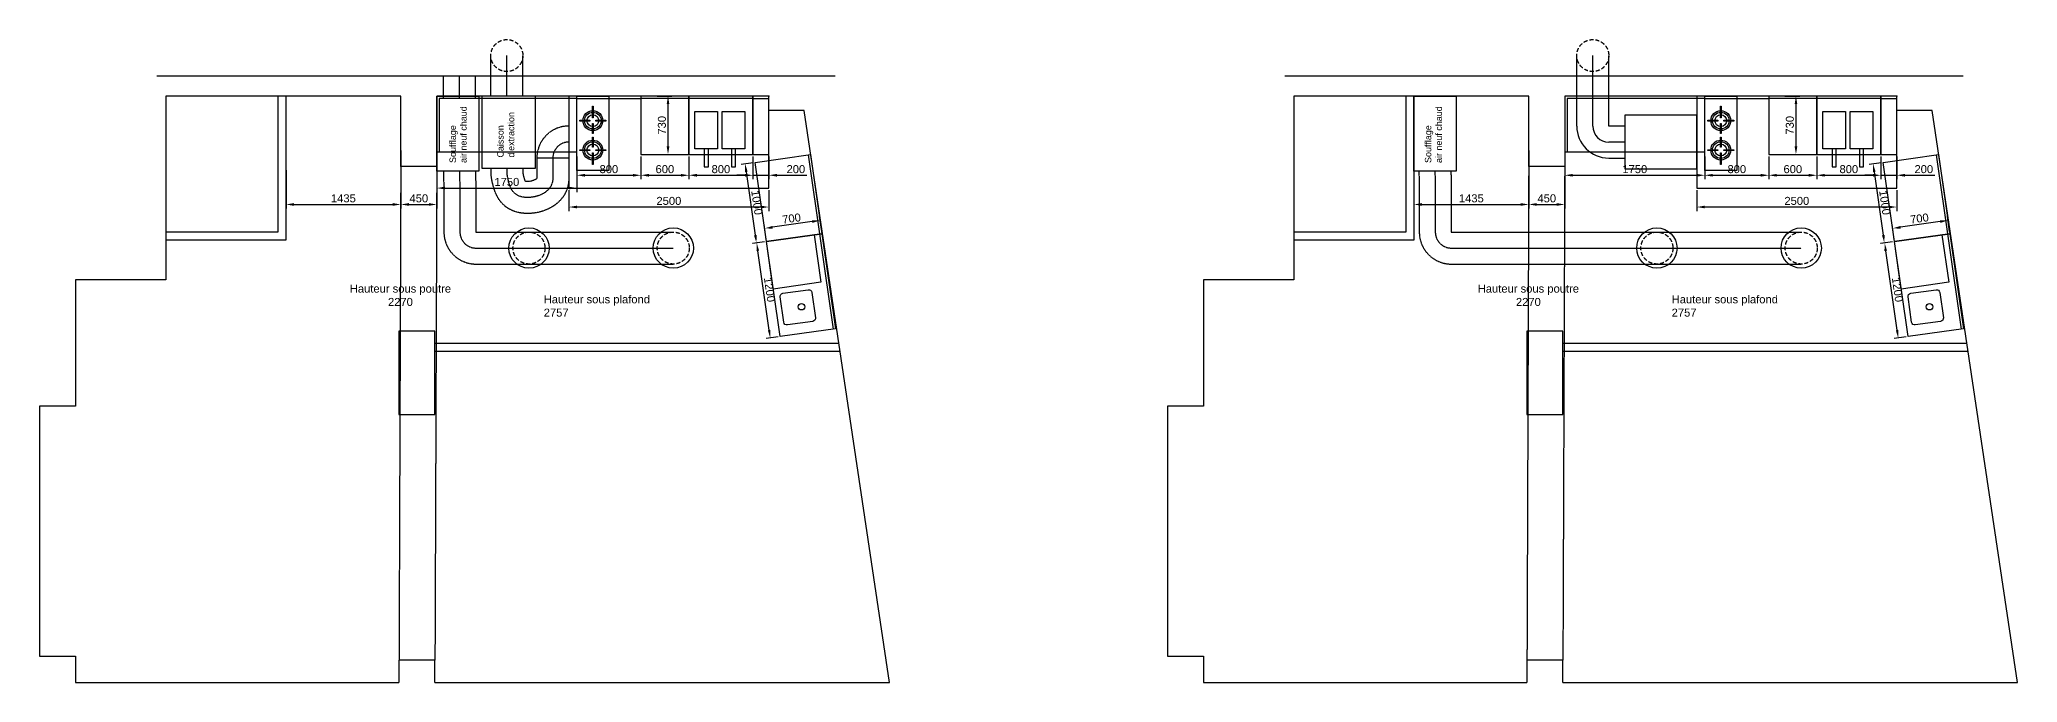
# Model space of a CAD drawing. Header units: millimetres. Extents: x -10333 to 52747, y -5537 to 22883.
# Drawn here: x -10333 to 14386, y 4463 to 12501 of the extents above; entities that cross this region are included whole.
import ezdxf

# ---------------------------------------------------------------- set-up
doc = ezdxf.new("R2010")
doc.units = ezdxf.units.MM
doc.linetypes.add('DASHED', pattern=[0.75, 0.5, -0.25])
for name, color, linetype in [('CUISSON', 84, 'Continuous'), ('HOTTE', 152, 'Continuous'), ('poutre', 8, 'DASHED')]:
    doc.layers.add(name, color=color, linetype=linetype)
doc.styles.add('Arial_3', font='ARIALUNI.TTF', dxfattribs={"height": 3})
doc.styles.get("Standard").update_dxf_attribs({"font": 'ARIALUNI.TTF'})
doc.dimstyles.new('Decimal-100', dxfattribs={"dimscale": 40, "dimtxt": 2.5, "dimasz": 2.5, "dimexe": 1.25, "dimexo": 0.625, "dimtad": 1, "dimdec": 0, "dimtxsty": 'Standard', "dimcen": 2.5, "dimadec": 0, "dimazin": 0, "dimtfac": 1, "dimtdec": 0, "dimtmove": 0, "dimatfit": 3, "dimfxl": 1, "dimarcsym": 0})

# ---------------------------------------------------------------- blocks, each defined once
blk = doc.blocks.new('4FEU800')
for points in [[(195, -272), (195, -272), (195, -126), (195, -126), (205, -126), (205, -126), (205, -272), (205, -272)], [(164, -312), (164, -312), (38, -312), (38, -312), (38, -302), (38, -302), (164, -302), (164, -302)], [(195, -469), (195, -343), (195, -343), (205, -343), (205, -343), (205, -469), (205, -469)], [(236, -302), (236, -302), (362, -302), (362, -302), (362, -312), (362, -312), (236, -312), (236, -312)], [(164, -680), (164, -680), (38, -680), (38, -680), (38, -670), (38, -670), (164, -670), (164, -670)], [(205, -513), (205, -640), (205, -640), (195, -640), (195, -640), (195, -513), (195, -513)], [(205, -711), (205, -711), (205, -857), (205, -857), (195, -857), (195, -857), (195, -711), (195, -711)], [(236, -670), (236, -670), (362, -670), (362, -670), (362, -680), (362, -680), (236, -680), (236, -680)]]:
    blk.add_lwpolyline(points, close=True)
at = {"layer": 'CUISSON'}
blk.add_line((0, -30), (800, -30), dxfattribs=at)
blk.add_lwpolyline([(0, -930), (0, 0), (400, 0), (400, -930)], close=True, dxfattribs=at)
for centre, radius in [((200, -307), 124), ((200, -307), 104), ((200, -307), 73.8), ((200, -675), 124), ((200, -675), 104), ((200, -675), 73.8)]:
    blk.add_circle(centre, radius, dxfattribs=at)
blk = doc.blocks.new('*D7')
at = {"layer": 'CUISSON', "color": 0, "lineweight": -2, "transparency": 16777216}
for p, q in [((12679, 11039), (12679, 10754)), ((12879, 11039), (12879, 10754)), ((12579, 10804), (12479, 10804)), ((12679, 10804), (12879, 10804)), ((12979, 10804), (13352, 10804))]:
    blk.add_line(p, q, dxfattribs=at)
at = {"layer": 'CUISSON', "color": 0, "transparency": 16777216}
for points in [[(12579, 10821), (12579, 10787), (12679, 10804)], [(12979, 10821), (12979, 10787), (12879, 10804)]]:
    blk.add_solid(points, dxfattribs=at)
at = {"layer": 'Defpoints', "color": 0, "transparency": 16777216}
for p in [(12679, 11064), (12879, 11064), (12879, 10804)]:
    blk.add_point(p, dxfattribs=at)
at = {"layer": 'CUISSON', "color": 0, "transparency": 16777216, "insert": (13216, 10880), "char_height": 100, "attachment_point": 5}
blk.add_mtext('200', dxfattribs=at)
blk = doc.blocks.new('*D8')
at = {"layer": 'CUISSON', "color": 0, "lineweight": -2, "transparency": 16777216}
for p, q in [((10479, 11039), (10479, 10754)), ((11279, 11039), (11279, 10754)), ((10579, 10804), (11179, 10804))]:
    blk.add_line(p, q, dxfattribs=at)
at = {"layer": 'CUISSON', "color": 0, "transparency": 16777216}
for points in [[(10579, 10821), (10579, 10787), (10479, 10804)], [(11179, 10821), (11179, 10787), (11279, 10804)]]:
    blk.add_solid(points, dxfattribs=at)
at = {"layer": 'Defpoints', "color": 0, "transparency": 16777216}
for p in [(10479, 11064), (11279, 11064), (11279, 10804)]:
    blk.add_point(p, dxfattribs=at)
at = {"layer": 'CUISSON', "color": 0, "transparency": 16777216, "insert": (10879, 10880), "char_height": 100, "attachment_point": 5}
blk.add_mtext('800', dxfattribs=at)
blk = doc.blocks.new('*D9')
at = {"layer": 'CUISSON', "color": 0, "lineweight": -2, "transparency": 16777216}
for p, q in [((11279, 11039), (11279, 10754)), ((11879, 11039), (11879, 10754)), ((11379, 10804), (11779, 10804))]:
    blk.add_line(p, q, dxfattribs=at)
at = {"layer": 'CUISSON', "color": 0, "transparency": 16777216}
for points in [[(11379, 10821), (11379, 10787), (11279, 10804)], [(11779, 10821), (11779, 10787), (11879, 10804)]]:
    blk.add_solid(points, dxfattribs=at)
at = {"layer": 'Defpoints', "color": 0, "transparency": 16777216}
for p in [(11279, 11064), (11879, 11064), (11879, 10804)]:
    blk.add_point(p, dxfattribs=at)
at = {"layer": 'CUISSON', "color": 0, "transparency": 16777216, "insert": (11579, 10880), "char_height": 100, "attachment_point": 5}
blk.add_mtext('600', dxfattribs=at)
blk = doc.blocks.new('*D10')
at = {"layer": 'CUISSON', "color": 0, "lineweight": -2, "transparency": 16777216}
for p, q in [((11879, 11039), (11879, 10754)), ((12679, 11039), (12679, 10754)), ((11979, 10804), (12579, 10804))]:
    blk.add_line(p, q, dxfattribs=at)
at = {"layer": 'CUISSON', "color": 0, "transparency": 16777216}
for points in [[(11979, 10821), (11979, 10787), (11879, 10804)], [(12579, 10821), (12579, 10787), (12679, 10804)]]:
    blk.add_solid(points, dxfattribs=at)
at = {"layer": 'Defpoints', "color": 0, "transparency": 16777216}
for p in [(11879, 11064), (12679, 11064), (12679, 10804)]:
    blk.add_point(p, dxfattribs=at)
at = {"layer": 'CUISSON', "color": 0, "transparency": 16777216, "insert": (12279, 10880), "char_height": 100, "attachment_point": 5}
blk.add_mtext('800', dxfattribs=at)
blk = doc.blocks.new('*D11')
at = {"layer": 'Defpoints', "color": 0, "transparency": 16777216}
for p in [(10379, 10644), (12879, 10644), (10379, 10407)]:
    blk.add_point(p, dxfattribs=at)
at = {"layer": 'HOTTE', "color": 0, "lineweight": -2, "transparency": 16777216}
for p, q in [((10379, 10619), (10379, 10357)), ((12779, 10407), (10479, 10407)), ((12879, 10619), (12879, 10357))]:
    blk.add_line(p, q, dxfattribs=at)
at = {"layer": 'HOTTE', "color": 0, "transparency": 16777216}
for points in [[(10479, 10424), (10479, 10390), (10379, 10407)], [(12779, 10424), (12779, 10390), (12879, 10407)]]:
    blk.add_solid(points, dxfattribs=at)
at = {"layer": 'HOTTE', "color": 0, "transparency": 16777216, "insert": (11629, 10483), "char_height": 100, "attachment_point": 5}
blk.add_mtext('2500', dxfattribs=at)
blk = doc.blocks.new('*D12')
at = {"color": 0, "lineweight": -2, "transparency": 16777216}
for p, q in [((8279, 10889), (8279, 10389)), ((8729, 10889), (8729, 10389)), ((8379, 10439), (8629, 10439))]:
    blk.add_line(p, q, dxfattribs=at)
at = {"color": 0, "transparency": 16777216}
for points in [[(8379, 10456), (8379, 10422), (8279, 10439)], [(8629, 10456), (8629, 10422), (8729, 10439)]]:
    blk.add_solid(points, dxfattribs=at)
at = {"layer": 'Defpoints', "color": 0, "transparency": 16777216}
for p in [(8279, 10914), (8729, 10914), (8729, 10439)]:
    blk.add_point(p, dxfattribs=at)
at = {"color": 0, "transparency": 16777216, "insert": (8504, 10515), "char_height": 100, "attachment_point": 5}
blk.add_mtext('450', dxfattribs=at)
blk = doc.blocks.new('*D13')
at = {"color": 0, "lineweight": -2, "transparency": 16777216}
for p, q in [((8279, 10889), (8279, 10389)), ((6844, 10869), (6844, 10389)), ((6944, 10439), (8179, 10439))]:
    blk.add_line(p, q, dxfattribs=at)
at = {"color": 0, "transparency": 16777216}
for points in [[(6944, 10456), (6944, 10422), (6844, 10439)], [(8179, 10456), (8179, 10422), (8279, 10439)]]:
    blk.add_solid(points, dxfattribs=at)
at = {"layer": 'Defpoints', "color": 0, "transparency": 16777216}
for p in [(6844, 10894), (8279, 10914), (8279, 10439)]:
    blk.add_point(p, dxfattribs=at)
at = {"color": 0, "transparency": 16777216, "insert": (7561, 10515), "char_height": 100, "attachment_point": 5}
blk.add_mtext('1435', dxfattribs=at)
blk = doc.blocks.new('*D14')
at = {"layer": 'CUISSON', "color": 0, "lineweight": -2, "transparency": 16777216}
for p, q in [((11480, 11794), (11668, 11794)), ((11618, 11694), (11618, 11164)), ((11480, 11064), (11668, 11064))]:
    blk.add_line(p, q, dxfattribs=at)
at = {"layer": 'CUISSON', "color": 0, "transparency": 16777216}
for points in [[(11602, 11694), (11635, 11694), (11618, 11794)], [(11602, 11164), (11635, 11164), (11618, 11064)]]:
    blk.add_solid(points, dxfattribs=at)
at = {"layer": 'Defpoints', "color": 0, "transparency": 16777216}
for p in [(11455, 11794), (11455, 11064), (11618, 11064)]:
    blk.add_point(p, dxfattribs=at)
at = {"layer": 'CUISSON', "color": 0, "transparency": 16777216, "insert": (11542, 11429), "char_height": 100, "attachment_point": 5, "rotation": 90}
blk.add_mtext('730', dxfattribs=at)
blk = doc.blocks.new('*D15')
at = {"layer": 'CUISSON', "color": 0, "lineweight": -2, "transparency": 16777216}
for p, q in [((12683, 10961), (12532, 10940)), ((12596, 10848), (12709, 10056)), ((12825, 9971), (12674, 9950))]:
    blk.add_line(p, q, dxfattribs=at)
at = {"layer": 'CUISSON', "color": 0, "transparency": 16777216}
for points in [[(12613, 10850), (12580, 10846), (12582, 10947)], [(12726, 10058), (12693, 10054), (12723, 9957)]]:
    blk.add_solid(points, dxfattribs=at)
at = {"layer": 'Defpoints', "color": 0, "transparency": 16777216}
for p in [(12708, 10965), (12723, 9957), (12849, 9975)]:
    blk.add_point(p, dxfattribs=at)
at = {"layer": 'CUISSON', "color": 0, "transparency": 16777216, "insert": (12728, 10463), "char_height": 100, "attachment_point": 5, "rotation": 278.1285}
blk.add_mtext('1000', dxfattribs=at)
blk = doc.blocks.new('*D16')
at = {"layer": 'CUISSON', "color": 0, "lineweight": -2, "transparency": 16777216}
for p, q in [((12825, 9971), (12677, 9950)), ((12882, 8868), (12741, 9858)), ((12994, 8783), (12847, 8762))]:
    blk.add_line(p, q, dxfattribs=at)
at = {"layer": 'CUISSON', "color": 0, "transparency": 16777216}
for points in [[(12757, 9861), (12724, 9856), (12727, 9957)], [(12899, 8871), (12866, 8866), (12896, 8769)]]:
    blk.add_solid(points, dxfattribs=at)
at = {"layer": 'Defpoints', "color": 0, "transparency": 16777216}
for p in [(12727, 9957), (12849, 9975), (13019, 8787)]:
    blk.add_point(p, dxfattribs=at)
at = {"layer": 'CUISSON', "color": 0, "transparency": 16777216, "insert": (12887, 9374), "char_height": 100, "attachment_point": 5, "rotation": 278.1285}
blk.add_mtext('1200', dxfattribs=at)
blk = doc.blocks.new('*D17')
at = {"layer": 'CUISSON', "color": 0, "lineweight": -2, "transparency": 16777216}
for p, q in [((12846, 10000), (12819, 10189)), ((13420, 10224), (12925, 10154)), ((13539, 10099), (13512, 10288))]:
    blk.add_line(p, q, dxfattribs=at)
at = {"layer": 'CUISSON', "color": 0, "transparency": 16777216}
for points in [[(12922, 10170), (12927, 10137), (12826, 10140)], [(13417, 10241), (13422, 10208), (13519, 10239)]]:
    blk.add_solid(points, dxfattribs=at)
at = {"layer": 'Defpoints', "color": 0, "transparency": 16777216}
for p in [(12826, 10140), (12849, 9975), (13542, 10074)]:
    blk.add_point(p, dxfattribs=at)
at = {"layer": 'CUISSON', "color": 0, "transparency": 16777216, "insert": (13161, 10264), "char_height": 100, "attachment_point": 5, "rotation": 8.1285}
blk.add_mtext('700', dxfattribs=at)
blk = doc.blocks.new('*D18')
at = {"layer": 'CUISSON', "color": 0, "lineweight": -2, "transparency": 16777216}
for p, q in [((8729, 11042), (8729, 10754)), ((10479, 11039), (10479, 10754)), ((8829, 10804), (10379, 10804))]:
    blk.add_line(p, q, dxfattribs=at)
at = {"layer": 'CUISSON', "color": 0, "transparency": 16777216}
for points in [[(8829, 10821), (8829, 10787), (8729, 10804)], [(10379, 10821), (10379, 10787), (10479, 10804)]]:
    blk.add_solid(points, dxfattribs=at)
at = {"layer": 'Defpoints', "color": 0, "transparency": 16777216}
for p in [(8729, 11067), (10479, 11064), (10479, 10804)]:
    blk.add_point(p, dxfattribs=at)
at = {"layer": 'CUISSON', "color": 0, "transparency": 16777216, "insert": (9604, 10880), "char_height": 100, "attachment_point": 5}
blk.add_mtext('1750', dxfattribs=at)
blk = doc.blocks.new('*D19')
at = {"layer": 'CUISSON', "color": 0, "lineweight": -2, "transparency": 16777216}
for p, q in [((-1418, 11039), (-1418, 10754)), ((-1218, 11039), (-1218, 10754)), ((-1518, 10804), (-1618, 10804)), ((-1418, 10804), (-1218, 10804)), ((-1118, 10804), (-745, 10804))]:
    blk.add_line(p, q, dxfattribs=at)
at = {"layer": 'CUISSON', "color": 0, "transparency": 16777216}
for points in [[(-1518, 10821), (-1518, 10787), (-1418, 10804)], [(-1118, 10821), (-1118, 10787), (-1218, 10804)]]:
    blk.add_solid(points, dxfattribs=at)
at = {"layer": 'Defpoints', "color": 0, "transparency": 16777216}
for p in [(-1418, 11064), (-1218, 11064), (-1218, 10804)]:
    blk.add_point(p, dxfattribs=at)
at = {"layer": 'CUISSON', "color": 0, "transparency": 16777216, "insert": (-881, 10880), "char_height": 100, "attachment_point": 5}
blk.add_mtext('200', dxfattribs=at)
blk = doc.blocks.new('*D20')
at = {"layer": 'CUISSON', "color": 0, "lineweight": -2, "transparency": 16777216}
for p, q in [((-3618, 11039), (-3618, 10754)), ((-2818, 11039), (-2818, 10754)), ((-3518, 10804), (-2918, 10804))]:
    blk.add_line(p, q, dxfattribs=at)
at = {"layer": 'CUISSON', "color": 0, "transparency": 16777216}
for points in [[(-3518, 10821), (-3518, 10787), (-3618, 10804)], [(-2918, 10821), (-2918, 10787), (-2818, 10804)]]:
    blk.add_solid(points, dxfattribs=at)
at = {"layer": 'Defpoints', "color": 0, "transparency": 16777216}
for p in [(-3618, 11064), (-2818, 11064), (-2818, 10804)]:
    blk.add_point(p, dxfattribs=at)
at = {"layer": 'CUISSON', "color": 0, "transparency": 16777216, "insert": (-3218, 10880), "char_height": 100, "attachment_point": 5}
blk.add_mtext('800', dxfattribs=at)
blk = doc.blocks.new('*D21')
at = {"layer": 'CUISSON', "color": 0, "lineweight": -2, "transparency": 16777216}
for p, q in [((-2818, 11039), (-2818, 10754)), ((-2218, 11039), (-2218, 10754)), ((-2718, 10804), (-2318, 10804))]:
    blk.add_line(p, q, dxfattribs=at)
at = {"layer": 'CUISSON', "color": 0, "transparency": 16777216}
for points in [[(-2718, 10821), (-2718, 10787), (-2818, 10804)], [(-2318, 10821), (-2318, 10787), (-2218, 10804)]]:
    blk.add_solid(points, dxfattribs=at)
at = {"layer": 'Defpoints', "color": 0, "transparency": 16777216}
for p in [(-2818, 11064), (-2218, 11064), (-2218, 10804)]:
    blk.add_point(p, dxfattribs=at)
at = {"layer": 'CUISSON', "color": 0, "transparency": 16777216, "insert": (-2518, 10880), "char_height": 100, "attachment_point": 5}
blk.add_mtext('600', dxfattribs=at)
blk = doc.blocks.new('*D22')
at = {"layer": 'CUISSON', "color": 0, "lineweight": -2, "transparency": 16777216}
for p, q in [((-2218, 11039), (-2218, 10754)), ((-1418, 11039), (-1418, 10754)), ((-2118, 10804), (-1518, 10804))]:
    blk.add_line(p, q, dxfattribs=at)
at = {"layer": 'CUISSON', "color": 0, "transparency": 16777216}
for points in [[(-2118, 10821), (-2118, 10787), (-2218, 10804)], [(-1518, 10821), (-1518, 10787), (-1418, 10804)]]:
    blk.add_solid(points, dxfattribs=at)
at = {"layer": 'Defpoints', "color": 0, "transparency": 16777216}
for p in [(-2218, 11064), (-1418, 11064), (-1418, 10804)]:
    blk.add_point(p, dxfattribs=at)
at = {"layer": 'CUISSON', "color": 0, "transparency": 16777216, "insert": (-1818, 10880), "char_height": 100, "attachment_point": 5}
blk.add_mtext('800', dxfattribs=at)
blk = doc.blocks.new('*D26')
at = {"layer": 'Defpoints', "color": 0, "transparency": 16777216}
for p in [(-3718, 10644), (-1218, 10644), (-3718, 10407)]:
    blk.add_point(p, dxfattribs=at)
at = {"layer": 'HOTTE', "color": 0, "lineweight": -2, "transparency": 16777216}
for p, q in [((-3718, 10619), (-3718, 10357)), ((-1318, 10407), (-3618, 10407)), ((-1218, 10619), (-1218, 10357))]:
    blk.add_line(p, q, dxfattribs=at)
at = {"layer": 'HOTTE', "color": 0, "transparency": 16777216}
for points in [[(-3618, 10424), (-3618, 10390), (-3718, 10407)], [(-1318, 10424), (-1318, 10390), (-1218, 10407)]]:
    blk.add_solid(points, dxfattribs=at)
at = {"layer": 'HOTTE', "color": 0, "transparency": 16777216, "insert": (-2468, 10483), "char_height": 100, "attachment_point": 5}
blk.add_mtext('2500', dxfattribs=at)
blk = doc.blocks.new('*D27')
at = {"color": 0, "lineweight": -2, "transparency": 16777216}
for p, q in [((-5818, 10889), (-5818, 10389)), ((-5368, 10889), (-5368, 10389)), ((-5718, 10439), (-5468, 10439))]:
    blk.add_line(p, q, dxfattribs=at)
at = {"color": 0, "transparency": 16777216}
for points in [[(-5718, 10456), (-5718, 10422), (-5818, 10439)], [(-5468, 10456), (-5468, 10422), (-5368, 10439)]]:
    blk.add_solid(points, dxfattribs=at)
at = {"layer": 'Defpoints', "color": 0, "transparency": 16777216}
for p in [(-5818, 10914), (-5368, 10914), (-5368, 10439)]:
    blk.add_point(p, dxfattribs=at)
at = {"color": 0, "transparency": 16777216, "insert": (-5593, 10515), "char_height": 100, "attachment_point": 5}
blk.add_mtext('450', dxfattribs=at)
blk = doc.blocks.new('*D23')
at = {"color": 0, "lineweight": -2, "transparency": 16777216}
for p, q in [((-5818, 10889), (-5818, 10389)), ((-7253, 10869), (-7253, 10389)), ((-7153, 10439), (-5918, 10439))]:
    blk.add_line(p, q, dxfattribs=at)
at = {"color": 0, "transparency": 16777216}
for points in [[(-7153, 10456), (-7153, 10422), (-7253, 10439)], [(-5918, 10456), (-5918, 10422), (-5818, 10439)]]:
    blk.add_solid(points, dxfattribs=at)
at = {"layer": 'Defpoints', "color": 0, "transparency": 16777216}
for p in [(-7253, 10894), (-5818, 10914), (-5818, 10439)]:
    blk.add_point(p, dxfattribs=at)
at = {"color": 0, "transparency": 16777216, "insert": (-6536, 10515), "char_height": 100, "attachment_point": 5}
blk.add_mtext('1435', dxfattribs=at)
blk = doc.blocks.new('*D24')
at = {"layer": 'CUISSON', "color": 0, "lineweight": -2, "transparency": 16777216}
for p, q in [((-2616, 11794), (-2429, 11794)), ((-2479, 11694), (-2479, 11164)), ((-2616, 11064), (-2429, 11064))]:
    blk.add_line(p, q, dxfattribs=at)
at = {"layer": 'CUISSON', "color": 0, "transparency": 16777216}
for points in [[(-2495, 11694), (-2462, 11694), (-2479, 11794)], [(-2495, 11164), (-2462, 11164), (-2479, 11064)]]:
    blk.add_solid(points, dxfattribs=at)
at = {"layer": 'Defpoints', "color": 0, "transparency": 16777216}
for p in [(-2641, 11794), (-2641, 11064), (-2479, 11064)]:
    blk.add_point(p, dxfattribs=at)
at = {"layer": 'CUISSON', "color": 0, "transparency": 16777216, "insert": (-2555, 11429), "char_height": 100, "attachment_point": 5, "rotation": 90}
blk.add_mtext('730', dxfattribs=at)
blk = doc.blocks.new('*D28')
at = {"layer": 'CUISSON', "color": 0, "lineweight": -2, "transparency": 16777216}
for p, q in [((-1414, 10961), (-1565, 10940)), ((-1501, 10848), (-1388, 10056)), ((-1272, 9971), (-1423, 9950))]:
    blk.add_line(p, q, dxfattribs=at)
at = {"layer": 'CUISSON', "color": 0, "transparency": 16777216}
for points in [[(-1484, 10850), (-1517, 10846), (-1515, 10947)], [(-1371, 10058), (-1404, 10054), (-1374, 9957)]]:
    blk.add_solid(points, dxfattribs=at)
at = {"layer": 'Defpoints', "color": 0, "transparency": 16777216}
for p in [(-1389, 10965), (-1374, 9957), (-1248, 9975)]:
    blk.add_point(p, dxfattribs=at)
at = {"layer": 'CUISSON', "color": 0, "transparency": 16777216, "insert": (-1369, 10463), "char_height": 100, "attachment_point": 5, "rotation": 278.1285}
blk.add_mtext('1000', dxfattribs=at)
blk = doc.blocks.new('*D29')
at = {"layer": 'CUISSON', "color": 0, "lineweight": -2, "transparency": 16777216}
for p, q in [((-1272, 9971), (-1420, 9950)), ((-1215, 8868), (-1356, 9858)), ((-1103, 8783), (-1250, 8762))]:
    blk.add_line(p, q, dxfattribs=at)
at = {"layer": 'CUISSON', "color": 0, "transparency": 16777216}
for points in [[(-1340, 9861), (-1373, 9856), (-1370, 9957)], [(-1198, 8871), (-1231, 8866), (-1201, 8769)]]:
    blk.add_solid(points, dxfattribs=at)
at = {"layer": 'Defpoints', "color": 0, "transparency": 16777216}
for p in [(-1370, 9957), (-1248, 9975), (-1078, 8787)]:
    blk.add_point(p, dxfattribs=at)
at = {"layer": 'CUISSON', "color": 0, "transparency": 16777216, "insert": (-1210, 9374), "char_height": 100, "attachment_point": 5, "rotation": 278.1285}
blk.add_mtext('1200', dxfattribs=at)
blk = doc.blocks.new('*D30')
at = {"layer": 'CUISSON', "color": 0, "lineweight": -2, "transparency": 16777216}
for p, q in [((-1251, 10000), (-1278, 10189)), ((-677, 10224), (-1172, 10154)), ((-558, 10099), (-585, 10288))]:
    blk.add_line(p, q, dxfattribs=at)
at = {"layer": 'CUISSON', "color": 0, "transparency": 16777216}
for points in [[(-1175, 10170), (-1170, 10137), (-1271, 10140)], [(-680, 10241), (-675, 10208), (-578, 10239)]]:
    blk.add_solid(points, dxfattribs=at)
at = {"layer": 'Defpoints', "color": 0, "transparency": 16777216}
for p in [(-1271, 10140), (-1248, 9975), (-555, 10074)]:
    blk.add_point(p, dxfattribs=at)
at = {"layer": 'CUISSON', "color": 0, "transparency": 16777216, "insert": (-935, 10264), "char_height": 100, "attachment_point": 5, "rotation": 8.1285}
blk.add_mtext('700', dxfattribs=at)
blk = doc.blocks.new('*D25')
at = {"layer": 'CUISSON', "color": 0, "lineweight": -2, "transparency": 16777216}
for p, q in [((-5368, 11042), (-5368, 10594)), ((-3618, 11039), (-3618, 10594)), ((-5268, 10644), (-3718, 10644))]:
    blk.add_line(p, q, dxfattribs=at)
at = {"layer": 'CUISSON', "color": 0, "transparency": 16777216}
for points in [[(-5268, 10661), (-5268, 10627), (-5368, 10644)], [(-3718, 10661), (-3718, 10627), (-3618, 10644)]]:
    blk.add_solid(points, dxfattribs=at)
at = {"layer": 'Defpoints', "color": 0, "transparency": 16777216}
for p in [(-5368, 11067), (-3618, 11064), (-3618, 10644)]:
    blk.add_point(p, dxfattribs=at)
at = {"layer": 'CUISSON', "color": 0, "transparency": 16777216, "insert": (-4493, 10720), "char_height": 100, "attachment_point": 5}
blk.add_mtext('1750', dxfattribs=at)

msp = doc.modelspace()

# ---------------------------------------------------------------- linework, layer by layer
for p, q in [((-388.9, 12043.8), (-8866.5, 12043.8)), ((13708, 12043.8), (5230.4, 12043.8)), ((-5391.7, 8703.1), (-343.6, 8703.1)), ((8705.3, 8703.1), (13753.3, 8703.1)), ((-5391.7, 8603.1), (-328.7, 8603.1)), ((8705.3, 8603.1), (13768.2, 8603.1))]:
    msp.add_line(p, q)
for points in [[(-5818.2, 11793.8), (-8753.2, 11793.8), (-8753.2, 9497.8), (-9883.2, 9497.8), (-9883.2, 7917.8), (-10333.2, 7917.8), (-10333.2, 4789.8), (-9883.2, 4789.8), (-9883.2, 4463.1), (-5841.7, 4463.1)], [(-7253.2, 11793.8), (-7253.2, 9993.8), (-8753.2, 9993.8)], [(-7353.2, 11793.8), (-7353.2, 10093.8), (-8753.2, 10093.8)], [(-5391.7, 4463.1), (289.3, 4463.1), (-778.2, 11613.8), (-1218.2, 11613.8), (-1218.2, 11793.8), (-5368.2, 11793.8), (-5368.2, 10913.8), (-5818.2, 10913.8), (-5818.2, 11793.8)], [(8278.7, 11793.8), (5343.7, 11793.8), (5343.7, 9497.8), (4213.7, 9497.8), (4213.7, 7917.8), (3763.7, 7917.8), (3763.7, 4789.8), (4213.7, 4789.8), (4213.7, 4463.1), (8255.3, 4463.1)], [(6843.7, 11793.8), (6843.7, 9993.8), (5343.7, 9993.8)], [(6743.7, 11793.8), (6743.7, 10093.8), (5343.7, 10093.8)], [(8705.3, 4463.1), (14386.3, 4463.1), (13318.7, 11613.8), (12878.7, 11613.8), (12878.7, 11793.8), (8728.7, 11793.8), (8728.7, 10913.8), (8278.7, 10913.8), (8278.7, 11793.8)], [(-5391.7, 4463.1), (-5391.7, 4743.1), (-5841.7, 4743.1), (-5841.7, 4463.1)], [(8705.3, 4463.1), (8705.3, 4743.1), (8255.3, 4743.1), (8255.3, 4463.1)]]:
    msp.add_lwpolyline(points)
for points in [[(-5841.7, 8853.1), (-5841.7, 7813.1), (-5391.7, 7813.1), (-5391.7, 8853.1)], [(8255.3, 8853.1), (8255.3, 7813.1), (8705.3, 7813.1), (8705.3, 8853.1)]]:
    msp.add_lwpolyline(points, close=True)
for p in [(-1218.2, 11793.8), (12878.7, 11793.8)]:
    msp.add_point(p)
at = {"layer": 'CUISSON'}
for p, q in [((-2218.2, 11763.8), (-2818.2, 11763.8)), ((-1418.2, 11763.8), (-2218.2, 11763.8)), ((-1418.2, 11763.8), (-1218.2, 11763.8)), ((11878.7, 11763.8), (11278.7, 11763.8)), ((12678.7, 11763.8), (11878.7, 11763.8)), ((12678.7, 11763.8), (12878.7, 11763.8)), ((-725.8, 11059.6), (-414.7, 8881.7)), ((13371.2, 11059.6), (13682.2, 8881.7))]:
    msp.add_line(p, q, dxfattribs=at)
for points in [[(-3618.2, 11793.8), (-5368.2, 11793.8), (-5368.2, 11093.8)], [(-3618.2, 11763.8), (-5338.2, 11763.8), (-5338.2, 11093.8), (-5368.2, 11093.8)], [(10478.7, 11793.8), (8728.7, 11793.8), (8728.7, 11093.8)], [(10478.7, 11763.8), (8758.7, 11763.8), (8758.7, 11093.8), (8728.7, 11093.8)], [(-3618.2, 11093.8), (-5368.2, 11093.8)], [(10478.7, 11093.8), (8728.7, 11093.8)]]:
    msp.add_lwpolyline(points, dxfattribs=at)
for points in [[(-2218.2, 11793.8), (-2818.2, 11793.8), (-2818.2, 11063.8), (-2218.2, 11063.8)], [(-1418.2, 11063.8), (-1418.2, 11793.8), (-2218.2, 11793.8), (-2218.2, 11063.8)], [(-1218.2, 11793.8), (-1418.2, 11793.8), (-1418.2, 11063.8), (-1218.2, 11063.8)], [(11878.7, 11793.8), (11278.7, 11793.8), (11278.7, 11063.8), (11878.7, 11063.8)], [(12678.7, 11063.8), (12678.7, 11793.8), (11878.7, 11793.8), (11878.7, 11063.8)], [(12878.7, 11793.8), (12678.7, 11793.8), (12678.7, 11063.8), (12878.7, 11063.8)], [(-2141.9, 11602.9), (-1859.8, 11602.9), (-1859.8, 11135.1), (-2141.9, 11135.1)], [(-1800.9, 11602.9), (-1518.8, 11602.9), (-1518.8, 11135.1), (-1800.9, 11135.1)], [(11955, 11602.9), (12237.1, 11602.9), (12237.1, 11135.1), (11955, 11135.1)], [(12296, 11602.9), (12578.1, 11602.9), (12578.1, 11135.1), (12296, 11135.1)], [(-1974.5, 11135.1), (-2027.2, 11135.1), (-2027.2, 10909), (-1974.5, 10909)], [(-1633.5, 11135.1), (-1686.2, 11135.1), (-1686.2, 10909), (-1633.5, 10909)], [(12122.4, 11135.1), (12069.7, 11135.1), (12069.7, 10909), (12122.4, 10909)], [(12463.4, 11135.1), (12410.7, 11135.1), (12410.7, 10909), (12463.4, 10909)], [(-696.1, 11063.8), (-554.7, 10073.9), (-1247.6, 9974.9), (-1389, 10964.9)], [(13400.9, 11063.8), (13542.2, 10073.9), (12849.3, 9974.9), (12707.9, 10964.9)], [(-554.7, 10073.9), (-385, 8885.9), (-1078, 8787), (-1247.6, 9974.9)], [(-1162.8, 9380.9), (-1247.6, 9974.9), (-653.7, 10059.7), (-568.8, 9465.8)], [(13542.2, 10073.9), (13711.9, 8885.9), (13019, 8787), (12849.3, 9974.9)], [(12934.1, 9380.9), (12849.3, 9974.9), (13443.3, 10059.7), (13528.1, 9465.8)]]:
    msp.add_lwpolyline(points, close=True, dxfattribs=at)
for points in [[(-681.9, 9339.7), (-636.7, 9022.9, -0.4142136), (-670.6, 8977.7), (-987.4, 8932.4, -0.4142136), (-1032.7, 8966.4), (-1077.9, 9283.1, -0.4142136), (-1044, 9328.4), (-727.2, 9373.6, -0.4142136)], [(13415, 9339.7), (13460.2, 9022.9, -0.4142136), (13426.3, 8977.7), (13109.5, 8932.4, -0.4142136), (13064.2, 8966.4), (13019, 9283.1, -0.4142136), (13052.9, 9328.4), (13369.7, 9373.6, -0.4142136)]]:
    msp.add_lwpolyline(points, format="xyb", close=True, dxfattribs=at)
for centre in [(-810.1, 9159.9), (13286.8, 9159.9)]:
    msp.add_circle(centre, 40, dxfattribs=at)
at = {"layer": 'HOTTE'}
for p, q in [((-4693.2, 11793.8), (-4693.2, 12300.9)), ((-4493.2, 11793.8), (-4493.2, 12300.9)), ((-4293.2, 11793.8), (-4293.2, 12300.9)), ((8878.7, 11419.1), (8878.7, 12300.9)), ((9078.7, 11419.1), (9078.7, 12300.9)), ((9278.7, 11419.1), (9278.7, 12300.9)), ((-5283.3, 11763.8), (-5283.3, 12043.8)), ((-5083.3, 11763.8), (-5083.3, 12043.8)), ((-4883.3, 11763.8), (-4883.3, 12043.8)), ((9478.8, 11419), (9278.7, 11419.1)), ((9478.7, 11219), (9278.7, 11219.1)), ((9278.6, 11018.8), (9478.7, 11018.9))]:
    msp.add_line(p, q, dxfattribs=at)
at = {"layer": 'HOTTE', "linetype": 'DASHED', "ltscale": 10}
for p, q in [((-3718.2, 11418.8), (-3718.2, 11018.8)), ((-3718.2, 11019.6), (-4118.2, 11019.6))]:
    msp.add_line(p, q, dxfattribs=at)
at = {"layer": 'HOTTE'}
for points in [[(-5368.2, 11793.8), (-4842.2, 11793.8), (-4842.2, 10854), (-5368.2, 10854)], [(-4136.1, 11793.6), (-4806.1, 11793.8), (-4806.4, 10893.8), (-4136.4, 10893.6)], [(-1218.2, 11793.8), (-3718.2, 11793.8), (-3718.2, 10643.8), (-1218.2, 10643.8)], [(6843.7, 11793.8), (7369.7, 11793.8), (7369.7, 10854), (6843.7, 10854)], [(12878.7, 11793.8), (10378.7, 11793.8), (10378.7, 10643.8), (12878.7, 10643.8)], [(9478.9, 11554.1), (9478.6, 10884.1), (10378.6, 10883.8), (10378.9, 11553.8)]]:
    msp.add_lwpolyline(points, close=True, dxfattribs=at)
at = {"layer": 'HOTTE', "linetype": 'DASHED', "ltscale": 10}
for points in [[(-4118.2, 11019.6), (-4118.2, 11019.6, -0.4142136), (-3718.2, 11419.6)], [(-3918.2, 11019.6, -0.4142136), (-3718.2, 11219.6)], [(-5283.3, 10854), (-5279.5, 10093.9, 0.4142136), (-4879.5, 9693.9), (-2413.1, 9693.9)], [(-5083.3, 10854), (-5079.5, 10093.9, 0.4142136), (-4879.5, 9893.9), (-2413.1, 9893.9)], [(6906.7, 10854), (6910.6, 10093.9, 0.4142136), (7310.6, 9693.9), (11683.9, 9693.9)], [(7106.7, 10854), (7110.6, 10093.9, 0.4142136), (7310.6, 9893.9), (11683.9, 9893.9)]]:
    msp.add_lwpolyline(points, format="xyb", dxfattribs=at)
for points in [[(-4883.3, 10854), (-4879.5, 10093.9), (-2413.1, 10093.9)], [(7306.7, 10854), (7310.6, 10093.9), (11683.9, 10093.9)]]:
    msp.add_lwpolyline(points, dxfattribs=at)
at = {"layer": 'HOTTE', "linetype": 'DASHED', "ltscale": 100}
for centre in [(-4493.2, 12300.9), (9078.7, 12300.9), (-4216.6, 9893.9), (-2413.1, 9893.9), (9880.3, 9893.9), (11683.9, 9893.9)]:
    msp.add_circle(centre, 200, dxfattribs=at)
at = {"layer": 'HOTTE'}
for centre in [(-4216.6, 9893.9), (-2413.1, 9893.9), (9880.3, 9893.9), (11683.9, 9893.9)]:
    msp.add_circle(centre, 252.1, dxfattribs=at)
for radius in [400, 200]:
    msp.add_arc((9278.7, 11419.1), radius, 180, 269.98103, dxfattribs=at)
at = {"layer": 'HOTTE', "linetype": 'DASHED', "ltscale": 10}
for points, knots in [([(-3718.3, 11013.5), (-3718.9, 10994.5), (-3719.4, 10976.1), (-3720.2, 10940.6), (-3720.3, 10923.6), (-3720.1, 10903.7), (-3720.1, 10900.4), (-3720, 10895.9), (-3720, 10894.7), (-3719.9, 10892.5), (-3719.9, 10891.5), (-3719.9, 10889.5), (-3719.9, 10888.5), (-3719.8, 10885.5), (-3719.7, 10883.5), (-3719.5, 10877.2), (-3719.4, 10872.9), (-3718.9, 10860.3), (-3718.6, 10851.7), (-3718, 10833.4), (-3717.7, 10823.9), (-3717.4, 10803.8), (-3717.3, 10793.4), (-3717.7, 10771.4), (-3718.1, 10760), (-3719.6, 10738.3), (-3720.5, 10728.4), (-3723.1, 10707.7), (-3724.7, 10697), (-3727.7, 10682.1), (-3728.5, 10678.3), (-3730, 10671.4), (-3730.7, 10668.5), (-3732.3, 10662.2), (-3733.2, 10658.9), (-3735.9, 10649), (-3737.9, 10642.4), (-3742.3, 10629.4), (-3744.6, 10623.1), (-3752.2, 10603.9), (-3757.8, 10591.4), (-3770.3, 10567.5), (-3777.1, 10556), (-3791.5, 10533.9), (-3799.2, 10523.4), (-3815.2, 10503.4), (-3823.5, 10493.9), (-3840.7, 10475.9), (-3849.6, 10467.4), (-3867.8, 10451.4), (-3877, 10443.8), (-3895.9, 10429.6), (-3905.5, 10422.9), (-3924.9, 10410.4), (-3934.7, 10404.5), (-3959.1, 10390.9), (-3973.8, 10383.6), (-4003.6, 10370.5), (-4018.5, 10364.6), (-4048.6, 10354.2), (-4063.8, 10349.7), (-4094.1, 10341.8), (-4109.3, 10338.5), (-4139.8, 10333), (-4155.1, 10330.9), (-4185.7, 10327.7), (-4201, 10326.7), (-4231.6, 10325.9), (-4246.9, 10326.1), (-4277.5, 10327.7), (-4292.9, 10329.2), (-4323.6, 10333.4), (-4339, 10336.3), (-4366.3, 10342.7), (-4378.3, 10346.1), (-4402.3, 10353.9), (-4414.4, 10358.4), (-4431.8, 10366), (-4437.2, 10368.4), (-4445, 10372.3), (-4447.4, 10373.5), (-4452.3, 10376), (-4454.7, 10377.2), (-4461.8, 10381.1), (-4466.6, 10383.8), (-4480.9, 10392.4), (-4490.2, 10398.6), (-4508.3, 10411.8), (-4517, 10418.8), (-4533.5, 10433.4), (-4541.4, 10441.1), (-4556.3, 10456.7), (-4563.3, 10464.8), (-4576.4, 10481.1), (-4582.5, 10489.4), (-4593.8, 10506.1), (-4599.1, 10514.5), (-4608.9, 10531.3), (-4613.4, 10539.7), (-4621.8, 10556.5), (-4625.7, 10564.8), (-4633, 10581.4), (-4636.3, 10589.7), (-4642.6, 10606.1), (-4645.5, 10614.2), (-4652.4, 10634.7), (-4656.1, 10646.9), (-4660.5, 10662.4), (-4661.4, 10665.7), (-4664.1, 10675.5), (-4665.8, 10682), (-4667.7, 10689.7), (-4668, 10690.8), (-4668.6, 10693.2), (-4668.9, 10694.4), (-4669.8, 10697.9), (-4670.3, 10700.4), (-4672.1, 10707.8), (-4673.3, 10712.9), (-4676.7, 10728.7), (-4679, 10739.8), (-4683.1, 10763.3), (-4684.9, 10775.6), (-4687.9, 10801.5), (-4689, 10815.1), (-4689.9, 10840.7), (-4690, 10852.6), (-4689.2, 10874.3), (-4688.6, 10883.9), (-4687.6, 10893.8)], [0, 0, 0, 0, 57.2433619, 57.2433619, 114.4867238, 114.4867238, 126.2398336, 126.2398336, 130.4751788, 130.4751788, 133.9553627, 133.9553627, 137.4355467, 137.4355467, 144.3959146, 144.3959146, 158.3166503, 158.3166503, 184.0222676, 184.0222676, 209.7278848, 209.7278848, 235.4335021, 235.4335021, 261.1391194, 261.1391194, 281.8064054, 281.8064054, 302.4736914, 302.4736914, 309.5569116, 309.5569116, 314.9514175, 314.9514175, 320.8331938, 320.8331938, 332.5967463, 332.5967463, 344.3602987, 344.3602987, 368.3747745, 368.3747745, 392.3892503, 392.3892503, 416.4037261, 416.4037261, 440.4182019, 440.4182019, 464.4326777, 464.4326777, 488.4471535, 488.4471535, 512.4616293, 512.4616293, 536.4761051, 536.4761051, 571.8468215, 571.8468215, 607.2175378, 607.2175378, 642.5882541, 642.5882541, 677.9589705, 677.9589705, 713.3296868, 713.3296868, 748.7004031, 748.7004031, 784.0711194, 784.0711194, 819.4418358, 819.4418358, 854.8125521, 854.8125521, 882.2918542, 882.2918542, 909.7711562, 909.7711562, 922.1026618, 922.1026618, 927.6514474, 927.6514474, 933.200233, 933.200233, 944.2978043, 944.2978043, 967.2547275, 967.2547275, 990.2116507, 990.2116507, 1013.1685738, 1013.1685738, 1036.125497, 1036.125497, 1059.0824202, 1059.0824202, 1082.0393434, 1082.0393434, 1104.9962666, 1104.9962666, 1127.9531898, 1127.9531898, 1150.9101129, 1150.9101129, 1173.8670361, 1173.8670361, 1208.8851341, 1208.8851341, 1218.303443, 1218.303443, 1237.1400607, 1237.1400607, 1240.4981076, 1240.4981076, 1243.8561544, 1243.8561544, 1250.5722482, 1250.5722482, 1264.0044358, 1264.0044358, 1290.8989799, 1290.8989799, 1317.793524, 1317.793524, 1344.6880681, 1344.6880681, 1366.4380153, 1366.4380153, 1383.1155747, 1383.1155747, 1383.1155747, 1383.1155747]), ([(-3918.2, 11019.6), (-3919.5, 10975.7), (-3922.8, 10868.9), (-3892.6, 10558.7), (-4365, 10461.4), (-4466.6, 10681.7), (-4495.9, 10841.6), (-4485.6, 10893.7)], [0, 0, 0, 0, 132.1354504, 320.9174214, 924.517018, 1238.1850345, 1404.3061259, 1404.3061259, 1404.3061259, 1404.3061259]), ([(-4260.8, 10728.8), (-4261.8, 10731), (-4263.1, 10733.8), (-4265.9, 10740.7), (-4267.4, 10744.9), (-4270.6, 10754.4), (-4272.3, 10759.7), (-4275.7, 10771.7), (-4277.5, 10778.3), (-4279.6, 10786.5), (-4279.9, 10787.6), (-4280.8, 10791.3), (-4281.4, 10793.8), (-4283.1, 10801.1), (-4284.2, 10805.8), (-4286, 10814.7), (-4286.8, 10818.9), (-4288.1, 10826.8), (-4288.6, 10830.5), (-4289.3, 10837.2), (-4289.6, 10840.2), (-4289.9, 10845.5), (-4289.9, 10847.7), (-4289.8, 10851.3), (-4289.7, 10852.7), (-4289.5, 10854.5), (-4289.4, 10855), (-4289.4, 10893.7)], [1110.7894593, 1110.7894593, 1110.7894593, 1110.7894593, 1142.0332406, 1142.0332406, 1173.277022, 1173.277022, 1204.5208033, 1204.5208033, 1235.7645846, 1235.7645846, 1240.6500224, 1240.6500224, 1251.7152665, 1251.7152665, 1273.8457548, 1273.8457548, 1295.9762431, 1295.9762431, 1318.1067314, 1318.1067314, 1340.2372197, 1340.2372197, 1362.367708, 1362.367708, 1384.4981963, 1384.4981963, 1404.3061259, 1404.3061259, 1404.3061259, 1404.3061259]), ([(-4118.1, 11025.8), (-4118.6, 11010.5), (-4119, 10994.8), (-4119.8, 10962.5), (-4120.1, 10946), (-4120.2, 10924.8), (-4120.2, 10920.6), (-4120.2, 10907.9), (-4120.1, 10899.4), (-4120, 10888.6), (-4119.9, 10886.4), (-4119.8, 10883), (-4119.8, 10881.8), (-4119.8, 10879.4), (-4119.7, 10878.3), (-4119.6, 10874.8), (-4119.6, 10872.5), (-4119.4, 10865.6), (-4119.2, 10861.2), (-4118.7, 10847.8), (-4118.4, 10839.3), (-4117.9, 10823.3), (-4117.6, 10815.9), (-4117.4, 10802.2), (-4117.3, 10796), (-4117.5, 10785), (-4117.7, 10780.2), (-4118.1, 10773), (-4118.4, 10770.3), (-4118.9, 10766.1), (-4119.1, 10764.5), (-4119.3, 10763.6), (-4119.3, 10763.6), (-4119.3, 10763.5)], [0, 0, 0, 0, 45.8936299, 45.8936299, 91.7872599, 91.7872599, 103.0496275, 103.0496275, 125.5743629, 125.5743629, 131.2340802, 131.2340802, 134.3069539, 134.3069539, 137.3798277, 137.3798277, 143.5255752, 143.5255752, 155.8170703, 155.8170703, 181.5818442, 181.5818442, 207.3466182, 207.3466182, 233.1113921, 233.1113921, 258.8761661, 258.8761661, 279.7319482, 279.7319482, 300.5877303, 300.5877303, 300.9183293, 300.9183293, 300.9183293, 300.9183293]), ([(-4119.3, 10763.5), (-4119.6, 10763.2), (-4120, 10762.6), (-4121.4, 10761.2), (-4122.3, 10760.3), (-4124.6, 10758.2), (-4126, 10757.1), (-4129.3, 10754.6), (-4131.2, 10753.3), (-4135.5, 10750.5), (-4138, 10749.1), (-4143.3, 10746.2), (-4146.2, 10744.8), (-4153.6, 10741.4), (-4158.4, 10739.5), (-4168.6, 10736), (-4173.9, 10734.4), (-4185, 10731.5), (-4190.6, 10730.3), (-4202.1, 10728.3), (-4207.8, 10727.5), (-4219, 10726.5), (-4224.5, 10726.2), (-4234.9, 10726.1), (-4239.8, 10726.2), (-4248.7, 10726.9), (-4252.7, 10727.4), (-4257.8, 10728.2), (-4259.4, 10728.5), (-4260.8, 10728.8)], [410.2453527, 410.2453527, 410.2453527, 410.2453527, 436.6123976, 436.6123976, 462.9794426, 462.9794426, 489.3464876, 489.3464876, 515.7135326, 515.7135326, 542.0805775, 542.0805775, 568.4476225, 568.4476225, 605.7784117, 605.7784117, 643.1092009, 643.1092009, 680.4399902, 680.4399902, 717.7707794, 717.7707794, 755.1015686, 755.1015686, 792.4323578, 792.4323578, 829.763147, 829.763147, 848.7124852, 848.7124852, 848.7124852, 848.7124852])]:
    msp.add_open_spline(points, degree=3, knots=knots, dxfattribs=at)
at = {"layer": 'poutre', "ltscale": 10}
for points in [[(-5818.2, 11113.8), (-5840.7, 4743.1)], [(-5368.2, 11113.8), (-5391.7, 4743.1)], [(8278.7, 11113.8), (8256.3, 4743.1)], [(8728.7, 11113.8), (8705.3, 4743.1)]]:
    msp.add_lwpolyline(points, dxfattribs=at)

# ---------------------------------------------------------------- block references
at = {"layer": 'CUISSON'}
for p in [(-3618.2, 11793.8), (10478.7, 11793.8)]:
    msp.add_blockref('4FEU800', p, dxfattribs=at)

# ---------------------------------------------------------------- texts
at = {"insert": (6980.4, 10957.7), "char_height": 80, "attachment_point": 1, "rotation": 90, "style": 'Arial_3'}
msp.add_mtext_dynamic_manual_height_columns('{\\fArial Unicode MS|b0|i0|c134|p34;Soufflage\\Pair neuf chaud}', width=13511.934, gutter_width=500, heights=[0], dxfattribs=at)
at = {"char_height": 100, "style": 'Arial_3'}
for s, width, insert, attachment_point in [('{\\fArial Unicode MS|b0|i0|c134|p34;Hauteur sous p}outre{\\fArial Unicode MS|b0|i0|c134|p34;\\P2}270', 1687.602, (-5822.9, 9303.1), 5), ('{\\fArial Unicode MS|b0|i0|c134|p34;Hauteur sous p}outre{\\fArial Unicode MS|b0|i0|c134|p34;\\P2}270', 1687.602, (8274, 9303.1), 5), ('{\\fArial Unicode MS|b0|i0|c134|p34;Hauteur sous plafond}\\P2757', 13511.934, (-4032.2, 9303.4), 1), ('{\\fArial Unicode MS|b0|i0|c134|p34;Hauteur sous plafond}\\P2757', 13511.934, (10064.8, 9303.4), 1)]:
    msp.add_mtext_dynamic_manual_height_columns(s, width=width, gutter_width=500, heights=[0], dxfattribs=dict(at, insert=insert, attachment_point=attachment_point))
at = {"layer": 'HOTTE', "linetype": 'DASHED', "ltscale": 10, "char_height": 80, "attachment_point": 1, "rotation": 90, "style": 'Arial_3'}
for s, insert in [('{\\fArial Unicode MS|b0|i0|c134|p34;Soufflage\\Pair neuf chaud}', (-5209.7, 10957.7)), ("Caisson \\Pd'extraction", (-4613.6, 11025.7))]:
    msp.add_mtext_dynamic_manual_height_columns(s, width=13511.934, gutter_width=500, heights=[0], dxfattribs=dict(at, insert=insert))

# ---------------------------------------------------------------- dimensions: what is measured, and where the dimension line sits
for base, p1, p2, picture, middle in [((-5818.2, 10439), (-7253.2, 10893.8), (-5818.2, 10913.8), '*D23', (-6535.7, 10515)), ((-5368.2, 10439), (-5818.2, 10913.8), (-5368.2, 10913.8), '*D27', (-5593.2, 10515)), ((8278.7, 10439), (6843.7, 10893.8), (8278.7, 10913.8), '*D13', (7561.2, 10515)), ((8728.7, 10439), (8278.7, 10913.8), (8728.7, 10913.8), '*D12', (8503.7, 10515))]:
    dim = msp.add_linear_dim(base=base, p1=p1, p2=p2, dimstyle='Decimal-100')
    dim.commit()
    dim.dimension.update_dxf_attribs({"geometry": picture, "text_midpoint": middle})
at = {"layer": 'CUISSON'}
for base, p1, p2, angle, picture, middle in [((-2478.6, 11063.8), (-2641.5, 11793.8), (-2641.5, 11063.8), 90, '*D24', (-2554.7, 11428.8)), ((11618.3, 11063.8), (11455.5, 11793.8), (11455.5, 11063.8), 90, '*D14', (11542.2, 11428.8)), ((-1373.7, 9956.9), (-1389, 10964.9), (-1247.6, 9974.9), 278.1285, '*D28', (-1369, 10462.7)), ((12723.3, 9956.9), (12707.9, 10964.9), (12849.3, 9974.9), 278.1285, '*D15', (12727.9, 10462.7)), ((-1271.2, 10139.6), (-554.7, 10073.9), (-1247.6, 9974.9), 8.1285, '*D30', (-935.4, 10264.4)), ((12825.8, 10139.6), (13542.2, 10073.9), (12849.3, 9974.9), 8.1285, '*D17', (13161.5, 10264.4)), ((-1370.2, 9957.4), (-1078, 8787), (-1247.6, 9974.9), 278.1285, '*D29', (-1210.1, 9374.2)), ((12726.7, 9957.4), (13019, 8787), (12849.3, 9974.9), 278.1285, '*D16', (12886.8, 9374.2))]:
    dim = msp.add_linear_dim(base=base, p1=p1, p2=p2, angle=angle, dimstyle='Decimal-100', dxfattribs=at)
    dim.commit()
    dim.dimension.update_dxf_attribs({"geometry": picture, "text_midpoint": middle})
for base, p1, p2, picture, middle in [((-3618.4, 10643.8), (-5368.4, 11067.3), (-3618.4, 11063.8), '*D25', (-4493.4, 10719.9)), ((-2818.2, 10803.9), (-3618.2, 11063.8), (-2818.2, 11063.8), '*D20', (-3218.2, 10880)), ((-2218.2, 10803.9), (-2818.2, 11063.8), (-2218.2, 11063.8), '*D21', (-2518.2, 10880)), ((-1418.2, 10803.9), (-2218.2, 11063.8), (-1418.2, 11063.8), '*D22', (-1818.2, 10880)), ((10478.6, 10803.9), (8728.6, 11067.3), (10478.6, 11063.8), '*D18', (9603.6, 10880)), ((11278.7, 10803.9), (10478.7, 11063.8), (11278.7, 11063.8), '*D8', (10878.7, 10880)), ((11878.7, 10803.9), (11278.7, 11063.8), (11878.7, 11063.8), '*D9', (11578.7, 10880)), ((12678.7, 10803.9), (11878.7, 11063.8), (12678.7, 11063.8), '*D10', (12278.7, 10880))]:
    dim = msp.add_linear_dim(base=base, p1=p1, p2=p2, dimstyle='Decimal-100', dxfattribs=at)
    dim.commit()
    dim.dimension.update_dxf_attribs({"geometry": picture, "text_midpoint": middle})
for base, p1, p2, picture, middle in [((-1218.2, 10803.9), (-1418.2, 11063.8), (-1218.2, 11063.8), '*D19', (-881.3, 10803.9)), ((12878.7, 10803.9), (12678.7, 11063.8), (12878.7, 11063.8), '*D7', (13215.6, 10803.9))]:
    dim = msp.add_linear_dim(base=base, p1=p1, p2=p2, dimstyle='Decimal-100', dxfattribs=at)
    dim.commit()
    dim.dimension.update_dxf_attribs({"geometry": picture, "text_midpoint": middle, "dimtype": 160})
at = {"layer": 'HOTTE'}
for base, p1, p2, picture, middle in [((-3718.2, 10407.1), (-1218.2, 10643.8), (-3718.2, 10643.8), '*D26', (-2468.2, 10483.2)), ((10378.7, 10407.1), (12878.7, 10643.8), (10378.7, 10643.8), '*D11', (11628.7, 10483.2))]:
    dim = msp.add_linear_dim(base=base, p1=p1, p2=p2, dimstyle='Decimal-100', dxfattribs=at)
    dim.commit()
    dim.dimension.update_dxf_attribs({"geometry": picture, "text_midpoint": middle})

doc.saveas('drawing.dxf')
